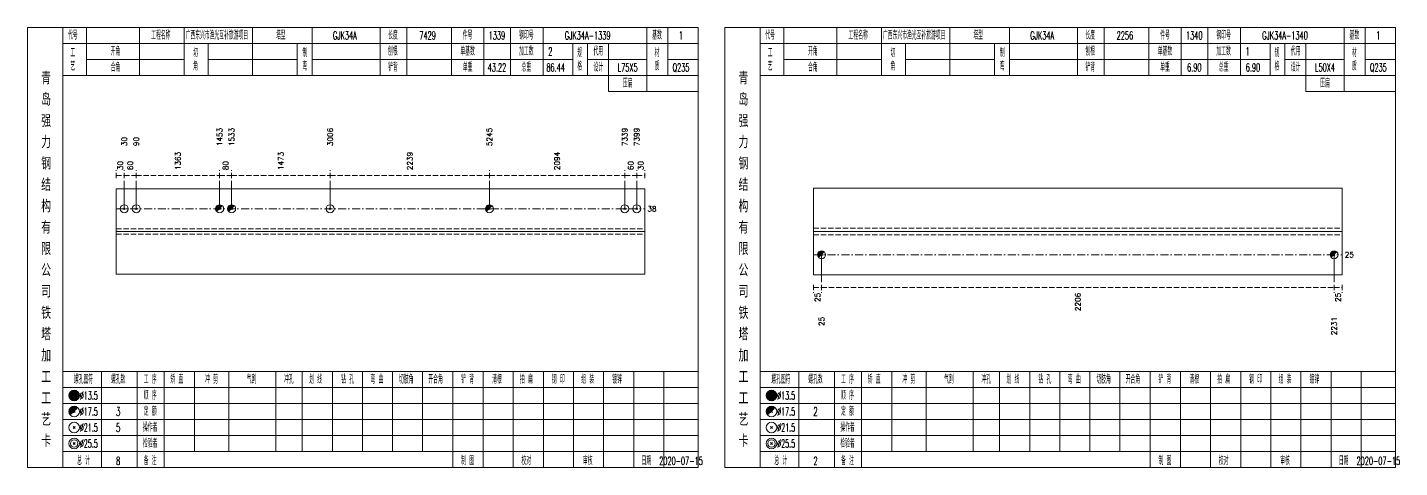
# Model space of a CAD drawing. Extents: x 0 to 2606, y -377 to 6479.
# Drawn here: x 784 to 1299, y 175 to 340 of the extents above; entities that cross this region are included whole.
import ezdxf
from ezdxf.enums import TextEntityAlignment as Align

# ---------------------------------------------------------------- set-up
doc = ezdxf.new("R2010")
doc.units = 0
doc.header["$MEASUREMENT"] = 0
doc.linetypes.add('一点画线', pattern=[5.2, 3, -1, 0.2, -1])
doc.linetypes.add('虚线', pattern=[2.75, 2, -0.75])
doc.layers.get('0').update_dxf_attribs({"linetype": 'CONTINUOUS', "lineweight": 25})
doc.layers.add('1', color=7, linetype='CONTINUOUS', lineweight=25)
doc.layers.add('4', color=7, linetype='CONTINUOUS', lineweight=25)
doc.styles.get("Standard").update_dxf_attribs({"font": 'simplex.shx', "width": 0.7, "height": 3, "bigfont": 'gbhzfs.shx'})

msp = doc.modelspace()

# ---------------------------------------------------------------- linework, layer by layer
at = {"color": 8, "linetype": '虚线', "lineweight": 9}
for p, q in [((817.5, 283.5), (817.5, 286.5)), ((817.5, 284.5), (820.5, 284.5)), ((820.5, 283.5), (820.5, 286.5)), ((820.5, 283.5), (820.5, 286.5)), ((820.5, 284.5), (825, 284.5)), ((825, 283.5), (825, 286.5)), ((825, 283.5), (825, 286.5)), ((825, 284.5), (856.25, 284.5)), ((856.25, 283.5), (856.25, 286.5)), ((856.25, 283.5), (856.25, 286.5)), ((856.25, 284.5), (860.75, 284.5)), ((860.75, 283.5), (860.75, 286.5)), ((860.75, 283.5), (860.75, 286.5)), ((860.75, 284.5), (897.66, 284.5)), ((897.66, 283.5), (897.66, 286.5)), ((897.66, 283.5), (897.66, 286.5)), ((897.66, 284.5), (957.36, 284.5)), ((957.36, 283.5), (957.36, 286.5)), ((957.36, 283.5), (957.36, 286.5)), ((957.36, 284.5), (1008.1, 284.5)), ((1008.1, 283.5), (1008.1, 286.5)), ((1008.1, 283.5), (1008.1, 286.5)), ((1008.1, 284.5), (1012.6, 284.5)), ((1012.6, 283.5), (1012.6, 286.5)), ((1012.6, 283.5), (1012.6, 286.5)), ((1012.6, 284.5), (1015.6, 284.5)), ((1015.6, 283.5), (1015.6, 286.5)), ((1078.9, 243.5), (1078.9, 240.5)), ((1078.9, 242.5), (1081.9, 242.5)), ((1081.9, 243.5), (1081.9, 240.5)), ((1081.9, 243.5), (1081.9, 240.5)), ((1081.9, 242.5), (1274, 242.5)), ((1274, 243.5), (1274, 240.5)), ((1274, 243.5), (1274, 240.5)), ((1274, 242.5), (1277, 242.5)), ((1277, 243.5), (1277, 240.5))]:
    msp.add_line(p, q, dxfattribs=at)
at = {"color": 7, "linetype": 'Continuous', "lineweight": 18}
for p, q in [((817.5, 279.5), (817.5, 247.5)), ((817.5, 279.5), (1015.6, 279.5)), ((1015.6, 279.5), (1015.6, 247.5)), ((1078.9, 279.7), (1078.9, 247.3)), ((1078.9, 279.7), (1277, 279.7)), ((1277, 279.7), (1277, 247.3)), ((817.5, 263.5), (1015.6, 263.5)), ((1078.9, 263.5), (1277, 263.5))]:
    msp.add_line(p, q, dxfattribs=at)
at = {"color": 7, "linetype": 'Continuous', "lineweight": 13}
for p, q in [((820.5, 272), (820.5, 282.5)), ((825, 272), (825, 282.5)), ((856.25, 272), (856.25, 282.5)), ((860.75, 272), (860.75, 282.5)), ((897.66, 272), (897.66, 282.5)), ((957.36, 272), (957.36, 282.5)), ((1008.1, 272), (1008.1, 282.5)), ((1012.6, 272), (1012.6, 282.5)), ((820.2, 271.7), (820.8, 272.3)), ((820.8, 271.7), (820.2, 272.3)), ((824.7, 271.7), (825.3, 272.3)), ((825.3, 271.7), (824.7, 272.3)), ((897.36, 271.7), (897.96, 272.3)), ((897.96, 271.7), (897.36, 272.3)), ((1007.8, 271.7), (1008.4, 272.3)), ((1008.4, 271.7), (1007.8, 272.3)), ((1012.3, 271.7), (1012.9, 272.3)), ((1012.9, 271.7), (1012.3, 272.3)), ((1081.9, 254.8), (1081.9, 244.5)), ((1274, 254.8), (1274, 244.5))]:
    msp.add_line(p, q, dxfattribs=at)
at = {"color": 3, "linetype": '一点画线', "lineweight": 13}
for p, q in [((817.5, 272), (1015.6, 272)), ((1078.9, 254.8), (1277, 254.8))]:
    msp.add_line(p, q, dxfattribs=at)
at = {"color": 7, "linetype": 'Continuous', "lineweight": 0}
for p, q in [((855.95, 271.7), (856.55, 272.3)), ((855.95, 272.3), (856.55, 271.7)), ((860.45, 271.7), (861.05, 272.3)), ((860.45, 272.3), (861.05, 271.7)), ((957.06, 271.7), (957.66, 272.3)), ((957.06, 272.3), (957.66, 271.7))]:
    msp.add_line(p, q, dxfattribs=at)
at = {"color": 1, "linetype": '虚线', "lineweight": 18}
for p, q in [((817.5, 264.5), (1015.6, 264.5)), ((817.5, 262.5), (1015.6, 262.5)), ((1078.9, 264.7), (1277, 264.7)), ((1078.9, 262.3), (1277, 262.3))]:
    msp.add_line(p, q, dxfattribs=at)
at = {"color": 7, "linetype": 'Continuous', "lineweight": 13}
for centre in [(820.5, 272), (825, 272), (856.25, 272), (860.75, 272), (897.66, 272), (957.36, 272), (1008.1, 272), (1012.6, 272)]:
    msp.add_circle(centre, 1.5, dxfattribs=at)
for centre, radius in [((856.25, 272), 1.35), ((856.25, 272), 1.2), ((856.25, 272), 1.05), ((856.25, 272), 0.9), ((856.25, 272), 0.75), ((860.75, 272), 1.35), ((860.75, 272), 1.2), ((860.75, 272), 1.05), ((860.75, 272), 0.9), ((860.75, 272), 0.75), ((957.36, 272), 1.35), ((957.36, 272), 1.2), ((957.36, 272), 1.05), ((957.36, 272), 0.9), ((957.36, 272), 0.75), ((856.25, 272), 0.6), ((856.25, 272), 0.45), ((856.25, 272), 0.3), ((856.25, 272), 0.15), ((860.75, 272), 0.6), ((860.75, 272), 0.45), ((860.75, 272), 0.3), ((860.75, 272), 0.15), ((957.36, 272), 0.6), ((957.36, 272), 0.45), ((957.36, 272), 0.3), ((957.36, 272), 0.15)]:
    msp.add_arc(centre, radius, 45, 225, dxfattribs=at)
at = {"layer": '1', "color": 7, "linetype": 'Continuous', "lineweight": 0}
for p, q in [((1081.6, 254.5), (1082.2, 255.1)), ((1081.6, 255.1), (1082.2, 254.5)), ((1273.7, 254.5), (1274.3, 255.1)), ((1273.7, 255.1), (1274.3, 254.5))]:
    msp.add_line(p, q, dxfattribs=at)
at = {"layer": '1', "color": 7, "linetype": 'Continuous', "lineweight": 18}
for p, q in [((817.5, 247.5), (1015.6, 247.5)), ((1078.9, 247.3), (1277, 247.3))]:
    msp.add_line(p, q, dxfattribs=at)
at = {"layer": '1', "color": 7, "linetype": 'Continuous', "lineweight": 13}
for centre in [(1081.9, 254.8), (1274, 254.8)]:
    msp.add_circle(centre, 1.5, dxfattribs=at)
for centre, radius in [((1081.9, 254.8), 1.35), ((1081.9, 254.8), 1.2), ((1081.9, 254.8), 1.05), ((1081.9, 254.8), 0.9), ((1081.9, 254.8), 0.75), ((1081.9, 254.8), 0.6), ((1081.9, 254.8), 0.45), ((1081.9, 254.8), 0.3), ((1081.9, 254.8), 0.15), ((1274, 254.8), 1.35), ((1274, 254.8), 1.2), ((1274, 254.8), 1.05), ((1274, 254.8), 0.9), ((1274, 254.8), 0.75), ((1274, 254.8), 0.6), ((1274, 254.8), 0.45), ((1274, 254.8), 0.3), ((1274, 254.8), 0.15)]:
    msp.add_arc(centre, radius, 45, 225, dxfattribs=at)
at = {"layer": '4', "color": 1, "linetype": 'Continuous', "lineweight": 18}
for p, q in [((797.5, 175), (797.5, 340)), ((806.4, 322), (806.4, 340)), ((826.2, 322), (826.2, 340)), ((843, 322), (843, 340)), ((868.6, 322), (868.6, 340)), ((890.9, 322), (890.9, 340)), ((916.4, 322), (916.4, 340)), ((926.4, 322), (926.4, 340)), ((943.1, 322), (943.1, 340)), ((955.3, 322), (955.3, 340)), ((965.3, 322), (965.3, 340)), ((977.5, 322), (977.5, 340)), ((1016.4, 316), (1016.4, 340)), ((1024.2, 322), (1024.2, 340)), ((1058.9, 175), (1058.9, 340)), ((1067.8, 322), (1067.8, 340)), ((1087.6, 322), (1087.6, 340)), ((1104.4, 322), (1104.4, 340)), ((1130, 322), (1130, 340)), ((1152.3, 322), (1152.3, 340)), ((1177.8, 322), (1177.8, 340)), ((1187.8, 322), (1187.8, 340)), ((1204.5, 322), (1204.5, 340)), ((1216.7, 322), (1216.7, 340)), ((1226.7, 322), (1226.7, 340)), ((1238.9, 322), (1238.9, 340)), ((1277.8, 316), (1277.8, 340)), ((1285.6, 322), (1285.6, 340)), ((797.5, 334), (1035.6, 334)), ((852, 322), (852, 334)), ((885.3, 322), (885.3, 334)), ((988.6, 322), (988.6, 334)), ((994.2, 322), (994.2, 334)), ((1002, 316), (1002, 334)), ((1058.9, 334), (1297, 334)), ((1113.4, 322), (1113.4, 334)), ((1146.7, 322), (1146.7, 334)), ((1250, 322), (1250, 334)), ((1255.6, 322), (1255.6, 334)), ((1263.4, 316), (1263.4, 334)), ((806.4, 328), (843, 328)), ((852, 328), (885.3, 328)), ((890.9, 328), (988.6, 328)), ((994.2, 328), (1016.4, 328)), ((1024.2, 328), (1035.6, 328)), ((1067.8, 328), (1104.4, 328)), ((1113.4, 328), (1146.7, 328)), ((1152.3, 328), (1250, 328)), ((1255.6, 328), (1277.8, 328)), ((1285.6, 328), (1297, 328)), ((797.5, 322), (1035.6, 322)), ((1058.9, 322), (1297, 322)), ((1002, 316), (1035.6, 316)), ((1263.4, 316), (1297, 316)), ((797.5, 211), (1035.6, 211)), ((812, 175), (812, 211)), ((825.3, 175), (825.3, 211)), ((835.4, 175), (835.4, 211)), ((846.8, 181), (846.8, 211)), ((859.7, 181), (859.7, 211)), ((877.3, 181), (877.3, 211)), ((887.2, 181), (887.2, 211)), ((898.5, 181), (898.5, 211)), ((909.8, 181), (909.8, 211)), ((921.1, 181), (921.1, 211)), ((932.3, 181), (932.3, 211)), ((943.7, 181), (943.7, 211)), ((955, 181), (955, 211)), ((966.3, 181), (966.3, 211)), ((977.6, 181), (977.6, 211)), ((988.9, 181), (988.9, 211)), ((1000.2, 181), (1000.2, 211)), ((1011.5, 181), (1011.5, 211)), ((1022.8, 181), (1022.8, 211)), ((1058.9, 211), (1297, 211)), ((1073.4, 175), (1073.4, 211)), ((1086.7, 175), (1086.7, 211)), ((1096.8, 175), (1096.8, 211)), ((1108.2, 181), (1108.2, 211)), ((1121.1, 181), (1121.1, 211)), ((1138.7, 181), (1138.7, 211)), ((1148.6, 181), (1148.6, 211)), ((1159.9, 181), (1159.9, 211)), ((1171.2, 181), (1171.2, 211)), ((1182.5, 181), (1182.5, 211)), ((1193.7, 181), (1193.7, 211)), ((1205.1, 181), (1205.1, 211)), ((1216.4, 181), (1216.4, 211)), ((1227.7, 181), (1227.7, 211)), ((1239, 181), (1239, 211)), ((1250.3, 181), (1250.3, 211)), ((1261.6, 181), (1261.6, 211)), ((1272.9, 181), (1272.9, 211)), ((1284.2, 181), (1284.2, 211)), ((797.5, 205), (1035.6, 205)), ((1058.9, 205), (1297, 205)), ((797.5, 199), (1035.6, 199)), ((1058.9, 199), (1297, 199)), ((797.5, 193), (1035.6, 193)), ((1058.9, 193), (1297, 193)), ((797.5, 187), (1035.6, 187)), ((1058.9, 187), (1297, 187)), ((797.5, 181), (1035.6, 181)), ((943.7, 175), (943.7, 181)), ((955, 175), (955, 181)), ((966.3, 175), (966.3, 181)), ((977.6, 175), (977.6, 181)), ((988.9, 175), (988.9, 181)), ((1000.2, 175), (1000.2, 181)), ((1011.5, 175), (1011.5, 181)), ((1022.8, 175), (1022.8, 181)), ((1058.9, 181), (1297, 181)), ((1205.1, 175), (1205.1, 181)), ((1216.4, 175), (1216.4, 181)), ((1227.7, 175), (1227.7, 181)), ((1239, 175), (1239, 181)), ((1250.3, 175), (1250.3, 181)), ((1261.6, 175), (1261.6, 181)), ((1272.9, 175), (1272.9, 181)), ((1284.2, 175), (1284.2, 181))]:
    msp.add_line(p, q, dxfattribs=at)
at = {"layer": '4', "color": 7, "linetype": 'Continuous', "lineweight": 13}
for p, q in [((801.5, 201.8), (801.9, 202.2)), ((801.9, 201.8), (801.5, 202.2)), ((1062.9, 201.8), (1063.3, 202.2)), ((1063.3, 201.8), (1062.9, 202.2)), ((801.3, 189.6), (802.1, 190.4)), ((802.1, 189.6), (801.3, 190.4)), ((1062.7, 189.6), (1063.5, 190.4)), ((1063.5, 189.6), (1062.7, 190.4)), ((801.3, 183.6), (802.1, 184.4)), ((802.1, 183.6), (801.3, 184.4)), ((1062.7, 183.6), (1063.5, 184.4)), ((1063.5, 183.6), (1062.7, 184.4))]:
    msp.add_line(p, q, dxfattribs=at)
at = {"layer": '4', "color": 7, "linetype": 'Continuous', "lineweight": 0}
for p, q in [((801.3, 195.6), (802.1, 196.4)), ((801.3, 196.4), (802.1, 195.6)), ((1062.7, 195.6), (1063.5, 196.4)), ((1062.7, 196.4), (1063.5, 195.6))]:
    msp.add_line(p, q, dxfattribs=at)
at = {"layer": '4', "color": 1, "linetype": 'Continuous', "lineweight": 18}
for points in [[(784.2, 340), (784.2, 175), (1035.6, 175), (1035.6, 340)], [(1045.6, 340), (1045.6, 175), (1297, 175), (1297, 340)]]:
    msp.add_lwpolyline(points, close=True, dxfattribs=at)
at = {"layer": '4', "color": 7, "linetype": 'Continuous', "lineweight": 13}
for centre, radius in [((801.7, 202), 2), ((801.7, 202), 1.8), ((801.7, 202), 1.6), ((801.7, 202), 1.4), ((801.7, 202), 1.2), ((801.7, 202), 1), ((801.7, 202), 0.8), ((801.7, 202), 0.6), ((801.7, 202), 0.4), ((801.7, 202), 0.2), ((1063.1, 202), 2), ((1063.1, 202), 1.8), ((1063.1, 202), 1.6), ((1063.1, 202), 1.4), ((1063.1, 202), 1.2), ((1063.1, 202), 1), ((1063.1, 202), 0.8), ((1063.1, 202), 0.6), ((1063.1, 202), 0.4), ((1063.1, 202), 0.2), ((801.7, 196), 2), ((1063.1, 196), 2), ((801.7, 190), 2), ((1063.1, 190), 2), ((801.7, 184), 2), ((801.7, 184), 1.4), ((1063.1, 184), 2), ((1063.1, 184), 1.4)]:
    msp.add_circle(centre, radius, dxfattribs=at)
for centre, radius in [((801.7, 196), 1.8), ((801.7, 196), 1.6), ((801.7, 196), 1.4), ((801.7, 196), 1.2), ((801.7, 196), 1), ((801.7, 196), 0.8), ((801.7, 196), 0.6), ((801.7, 196), 0.4), ((801.7, 196), 0.2), ((1063.1, 196), 1.8), ((1063.1, 196), 1.6), ((1063.1, 196), 1.4), ((1063.1, 196), 1.2), ((1063.1, 196), 1), ((1063.1, 196), 0.8), ((1063.1, 196), 0.6), ((1063.1, 196), 0.4), ((1063.1, 196), 0.2)]:
    msp.add_arc(centre, radius, 45, 225, dxfattribs=at)

# ---------------------------------------------------------------- texts
at = {"color": 7, "linetype": 'Continuous', "lineweight": 13}
for s, p in [('30', (820.5, 295.5)), ('90', (825, 295.5)), ('1453', (856.25, 295.5)), ('1533', (860.75, 295.5)), ('3006', (897.66, 295.5)), ('5245', (957.36, 295.5)), ('7339', (1008.1, 295.5)), ('7399', (1012.6, 295.5))]:
    msp.add_text(s, height=2, rotation=90, dxfattribs=at).set_placement(p, align=Align.MIDDLE_LEFT)
at = {"color": 8, "linetype": 'Continuous', "lineweight": 9}
for s, p in [('2094', (982.73, 286.5)), ('30', (819, 286.5)), ('60', (822.75, 286.5)), ('1363', (840.62, 286.5)), ('80', (858.5, 286.5)), ('1473', (879.2, 286.5)), ('2239', (927.51, 286.5)), ('60', (1010.35, 286.5)), ('30', (1014.1, 286.5))]:
    msp.add_text(s, height=2, rotation=90, dxfattribs=at).set_placement(p, align=Align.MIDDLE_LEFT)
at = {"color": 7, "linetype": 'Continuous', "lineweight": 13}
for s, p in [('38', (1016.6, 272)), ('25', (1278, 254.8))]:
    msp.add_text(s, height=2, dxfattribs=at).set_placement(p, align=Align.MIDDLE_LEFT)
at = {"color": 8, "linetype": 'Continuous', "lineweight": 9}
for s, p in [('25', (1080.4, 240.5)), ('2206', (1177.95, 240.5)), ('25', (1275.5, 240.5))]:
    msp.add_text(s, height=2, rotation=90, dxfattribs=at).set_placement(p, align=Align.MIDDLE_RIGHT)
at = {"layer": '1', "color": 7, "linetype": 'Continuous', "lineweight": 13}
for s, p in [('25', (1081.9, 231.5)), ('2231', (1274, 231.5))]:
    msp.add_text(s, height=2, rotation=90, dxfattribs=at).set_placement(p, align=Align.MIDDLE_RIGHT)
at = {"layer": '4', "color": 1, "linetype": 'Continuous', "lineweight": 13}
for s, height, width, p in [('代号', 3, 0.6, (801.2, 337)), ('工程名称', 3, 0.6, (834.2, 337)), ('广西东兴市渔光互补旅游项目', 3, 0.6, (855.2, 337)), ('塔型', 3, 0.6, (879.2, 337)), ('GJK34A', 3, 0.6, (903.2, 337)), ('长度', 3, 0.6, (921.2, 337)), ('7429', 3, 0.6, (934.2, 337)), ('件号', 3, 0.6, (949.2, 337)), ('1339', 3, 0.6, (960.2, 337)), ('钢印号', 3, 0.6, (971.2, 337)), ('GJK34A-1339', 3, 0.6, (994.2, 337)), ('基数', 3, 0.6, (1020.2, 337)), ('1', 3, 0.6, (1029.2, 337)), ('代号', 3, 0.6, (1062.6, 337)), ('工程名称', 3, 0.6, (1095.6, 337)), ('广西东兴市渔光互补旅游项目', 3, 0.6, (1116.6, 337)), ('塔型', 3, 0.6, (1140.6, 337)), ('GJK34A', 3, 0.6, (1164.6, 337)), ('长度', 3, 0.6, (1182.6, 337)), ('2256', 3, 0.6, (1195.6, 337)), ('件号', 3, 0.6, (1210.6, 337)), ('1340', 3, 0.6, (1221.6, 337)), ('钢印号', 3, 0.6, (1232.6, 337)), ('GJK34A-1340', 3, 0.6, (1255.6, 337)), ('基数', 3, 0.6, (1281.6, 337)), ('1', 3, 0.6, (1290.6, 337)), ('工', 3, 0.6, (801.2, 330.4)), ('开角', 3, 0.6, (817.2, 331)), ('切', 3, 0.6, (847.2, 330.4)), ('制', 3, 0.6, (888.2, 330.4)), ('刨根', 3, 0.6, (921.2, 331)), ('单基数', 3, 0.6, (949.2, 331)), ('加工数', 3, 0.6, (971.2, 331)), ('2', 3, 0.6, (980.2, 331)), ('规', 3, 0.6, (991.2, 330.4)), ('代用', 3, 0.6, (998.2, 331)), ('材', 3, 0.6, (1020.2, 330.4)), ('工', 3, 0.6, (1062.6, 330.4)), ('开角', 3, 0.6, (1078.6, 331)), ('切', 3, 0.6, (1108.6, 330.4)), ('制', 3, 0.6, (1149.6, 330.4)), ('刨根', 3, 0.6, (1182.6, 331)), ('单基数', 3, 0.6, (1210.6, 331)), ('加工数', 3, 0.6, (1232.6, 331)), ('1', 3, 0.6, (1241.6, 331)), ('规', 3, 0.6, (1252.6, 330.4)), ('代用', 3, 0.6, (1259.6, 331)), ('材', 3, 0.6, (1281.6, 330.4)), ('艺', 3, 0.6, (801.2, 325.4)), ('合角', 3, 0.6, (817.2, 325)), ('角', 3, 0.6, (847.2, 325.4)), ('弯', 3, 0.6, (888.2, 325.4)), ('铲背', 3, 0.6, (921.2, 325)), ('单重', 3, 0.6, (949.2, 325)), ('43.22', 3, 0.6, (960.2, 325)), ('总重', 3, 0.6, (971.2, 325)), ('86.44', 3, 0.6, (982.2, 325)), ('格', 3, 0.6, (991.2, 325.4)), ('设计', 3, 0.6, (998.2, 325)), ('L75X5', 3, 0.6, (1009.2, 325)), ('质', 3, 0.6, (1020.2, 325.4)), ('Q235', 3, 0.6, (1029.2, 325)), ('艺', 3, 0.6, (1062.6, 325.4)), ('合角', 3, 0.6, (1078.6, 325)), ('角', 3, 0.6, (1108.6, 325.4)), ('弯', 3, 0.6, (1149.6, 325.4)), ('铲背', 3, 0.6, (1182.6, 325)), ('单重', 3, 0.6, (1210.6, 325)), ('6.90', 3, 0.6, (1221.6, 325)), ('总重', 3, 0.6, (1232.6, 325)), ('6.90', 3, 0.6, (1243.6, 325)), ('格', 3, 0.6, (1252.6, 325.4)), ('设计', 3, 0.6, (1259.6, 325)), ('L50X4', 3, 0.6, (1270.6, 325)), ('质', 3, 0.6, (1281.6, 325.4)), ('Q235', 3, 0.6, (1290.6, 325)), ('青', 4.6, 0.8, (791.2, 321)), ('压扁', 3, 0.6, (1009.2, 319)), ('青', 4.6, 0.8, (1052.6, 321)), ('压扁', 3, 0.6, (1270.6, 319)), ('岛', 4.6, 0.8, (791.2, 313)), ('岛', 4.6, 0.8, (1052.6, 313)), ('强', 4.6, 0.8, (791.2, 305)), ('强', 4.6, 0.8, (1052.6, 305)), ('力', 4.6, 0.8, (791.2, 297)), ('力', 4.6, 0.8, (1052.6, 297)), ('钢', 4.6, 0.8, (791.2, 289)), ('钢', 4.6, 0.8, (1052.6, 289)), ('结', 4.6, 0.8, (791.2, 281)), ('结', 4.6, 0.8, (1052.6, 281)), ('构', 4.6, 0.8, (791.2, 273)), ('构', 4.6, 0.8, (1052.6, 273)), ('有', 4.6, 0.8, (791.2, 265)), ('有', 4.6, 0.8, (1052.6, 265)), ('限', 4.6, 0.8, (791.2, 257)), ('限', 4.6, 0.8, (1052.6, 257)), ('公', 4.6, 0.8, (791.2, 249)), ('公', 4.6, 0.8, (1052.6, 249)), ('司', 4.6, 0.8, (791.2, 241)), ('司', 4.6, 0.8, (1052.6, 241)), ('铁', 4.6, 0.8, (791.2, 233)), ('铁', 4.6, 0.8, (1052.6, 233)), ('塔', 4.6, 0.8, (791.2, 225)), ('塔', 4.6, 0.8, (1052.6, 225)), ('加', 4.6, 0.8, (791.2, 217)), ('加', 4.6, 0.8, (1052.6, 217)), ('工', 4.6, 0.8, (791.2, 209)), ('工', 4.6, 0.8, (1052.6, 209)), ('螺孔图符', 3, 0.6, (805.2, 208)), ('螺孔数', 3, 0.6, (818.2, 208)), ('工 序', 3, 0.6, (830.2, 208)), ('矫 直', 3, 0.6, (840.2, 208)), ('冲 剪', 3, 0.6, (853.2, 208)), ('气割', 3, 0.6, (868.2, 208)), ('冲孔', 3, 0.6, (882.2, 208)), ('划 线', 3, 0.6, (892.2, 208)), ('钻 孔', 3, 0.6, (904.2, 208)), ('弯 曲', 3, 0.6, (915.2, 208)), ('切肢角', 3, 0.6, (926.2, 208)), ('开合角', 3, 0.6, (937.2, 208)), ('铲 背', 3, 0.6, (949.2, 208)), ('清根', 3, 0.6, (960.2, 208)), ('拍 扁', 3, 0.6, (971.2, 208)), ('钢 印', 3, 0.6, (983.2, 208)), ('组 装', 3, 0.6, (994.2, 208)), ('镀锌', 3, 0.6, (1005.2, 208)), ('螺孔图符', 3, 0.6, (1066.6, 208)), ('螺孔数', 3, 0.6, (1079.6, 208)), ('工 序', 3, 0.6, (1091.6, 208)), ('矫 直', 3, 0.6, (1101.6, 208)), ('冲 剪', 3, 0.6, (1114.6, 208)), ('气割', 3, 0.6, (1129.6, 208)), ('冲孔', 3, 0.6, (1143.6, 208)), ('划 线', 3, 0.6, (1153.6, 208)), ('钻 孔', 3, 0.6, (1165.6, 208)), ('弯 曲', 3, 0.6, (1176.6, 208)), ('切肢角', 3, 0.6, (1187.6, 208)), ('开合角', 3, 0.6, (1198.6, 208)), ('铲 背', 3, 0.6, (1210.6, 208)), ('清根', 3, 0.6, (1221.6, 208)), ('拍 扁', 3, 0.6, (1232.6, 208)), ('钢 印', 3, 0.6, (1244.6, 208)), ('组 装', 3, 0.6, (1255.6, 208)), ('镀锌', 3, 0.6, (1266.6, 208)), ('工', 4.6, 0.8, (791.2, 201)), ('%%C13.5', 3, 0.5, (807.2, 202)), ('顺 序', 3, 0.6, (830.2, 202)), ('工', 4.6, 0.8, (1052.6, 201)), ('%%C13.5', 3, 0.5, (1068.6, 202)), ('顺 序', 3, 0.6, (1091.6, 202)), ('艺', 4.6, 0.8, (791.2, 193)), ('%%C17.5', 3, 0.5, (807.2, 196)), ('3', 3.2, 0.6, (818.2, 196)), ('定 额', 3, 0.6, (830.2, 196)), ('艺', 4.6, 0.8, (1052.6, 193)), ('%%C17.5', 3, 0.5, (1068.6, 196)), ('2', 3.2, 0.6, (1079.6, 196)), ('定 额', 3, 0.6, (1091.6, 196)), ('%%C21.5', 3, 0.5, (807.2, 190)), ('5', 3.2, 0.6, (818.2, 190)), ('操作者', 3, 0.6, (830.2, 190)), ('%%C21.5', 3, 0.5, (1068.6, 190)), ('操作者', 3, 0.6, (1091.6, 190)), ('卡', 4.6, 0.8, (791.2, 185)), ('%%C25.5', 3, 0.5, (807.2, 184)), ('检验者', 3, 0.6, (830.2, 184)), ('卡', 4.6, 0.8, (1052.6, 185)), ('%%C25.5', 3, 0.5, (1068.6, 184)), ('检验者', 3, 0.6, (1091.6, 184)), ('总 计', 3, 0.6, (805.2, 177.5)), ('8', 3, 0.6, (818.2, 177.5)), ('备 注', 3, 0.6, (830.2, 177.5)), ('制 图', 3, 0.6, (949.2, 177.5)), ('校对', 3, 0.6, (971.2, 177.5)), ('审核', 3, 0.6, (994.2, 177.5)), ('日期', 3, 0.6, (1016.2, 177.5)), ('2020-07-15', 3, 0.6, (1029.2, 177.5)), ('总 计', 3, 0.6, (1066.6, 177.5)), ('2', 3, 0.6, (1079.6, 177.5)), ('备 注', 3, 0.6, (1091.6, 177.5)), ('制 图', 3, 0.6, (1210.6, 177.5)), ('校对', 3, 0.6, (1232.6, 177.5)), ('审核', 3, 0.6, (1255.6, 177.5)), ('日期', 3, 0.6, (1277.6, 177.5)), ('2020-07-15', 3, 0.6, (1290.6, 177.5))]:
    msp.add_text(s, height=height, dxfattribs=dict(at, width=width)).set_placement(p, align=Align.MIDDLE_CENTER)

doc.saveas('drawing.dxf')
